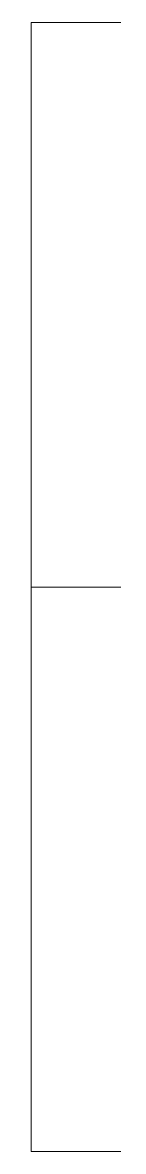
# Model space of a CAD drawing. Header units: metres. Extents: x 902 to 1205, y -4 to 36.
# Drawn here: x 995.012 to 995.092, y 3.949 to 5.029 of the extents above; entities that cross this region are included whole.
import ezdxf

# ---------------------------------------------------------------- set-up
doc = ezdxf.new("R2010")
doc.units = ezdxf.units.M
doc.layers.add('A-DOOR-IDEN', color=31, linetype='Continuous', lineweight=5)

# ---------------------------------------------------------------- blocks, each defined once
blk = doc.blocks.new('AA_DOOR_MARK _ TYPE MARK_HA2 - Mark _ Type Mark-1751130-North - Grids A')
at = {"layer": 'A-DOOR-IDEN'}
for p, q in [((976.5088, 4.9935), (974.1149, 4.9935)), ((974.1149, 4.9935), (974.1149, 4.4535)), ((974.1149, 4.4535), (976.5088, 4.4535)), ((976.5088, 4.4535), (974.1149, 4.4535)), ((974.1149, 4.4535), (974.1149, 3.9135)), ((974.1149, 3.9135), (976.5088, 3.9135))]:
    blk.add_line(p, q, dxfattribs=at)

msp = doc.modelspace()

# ---------------------------------------------------------------- block references
at = {"layer": 'A-DOOR-IDEN'}
msp.add_blockref('AA_DOOR_MARK _ TYPE MARK_HA2 - Mark _ Type Mark-1751130-North - Grids A', (20.897, 0.0356), dxfattribs=at)

doc.saveas('drawing.dxf')
